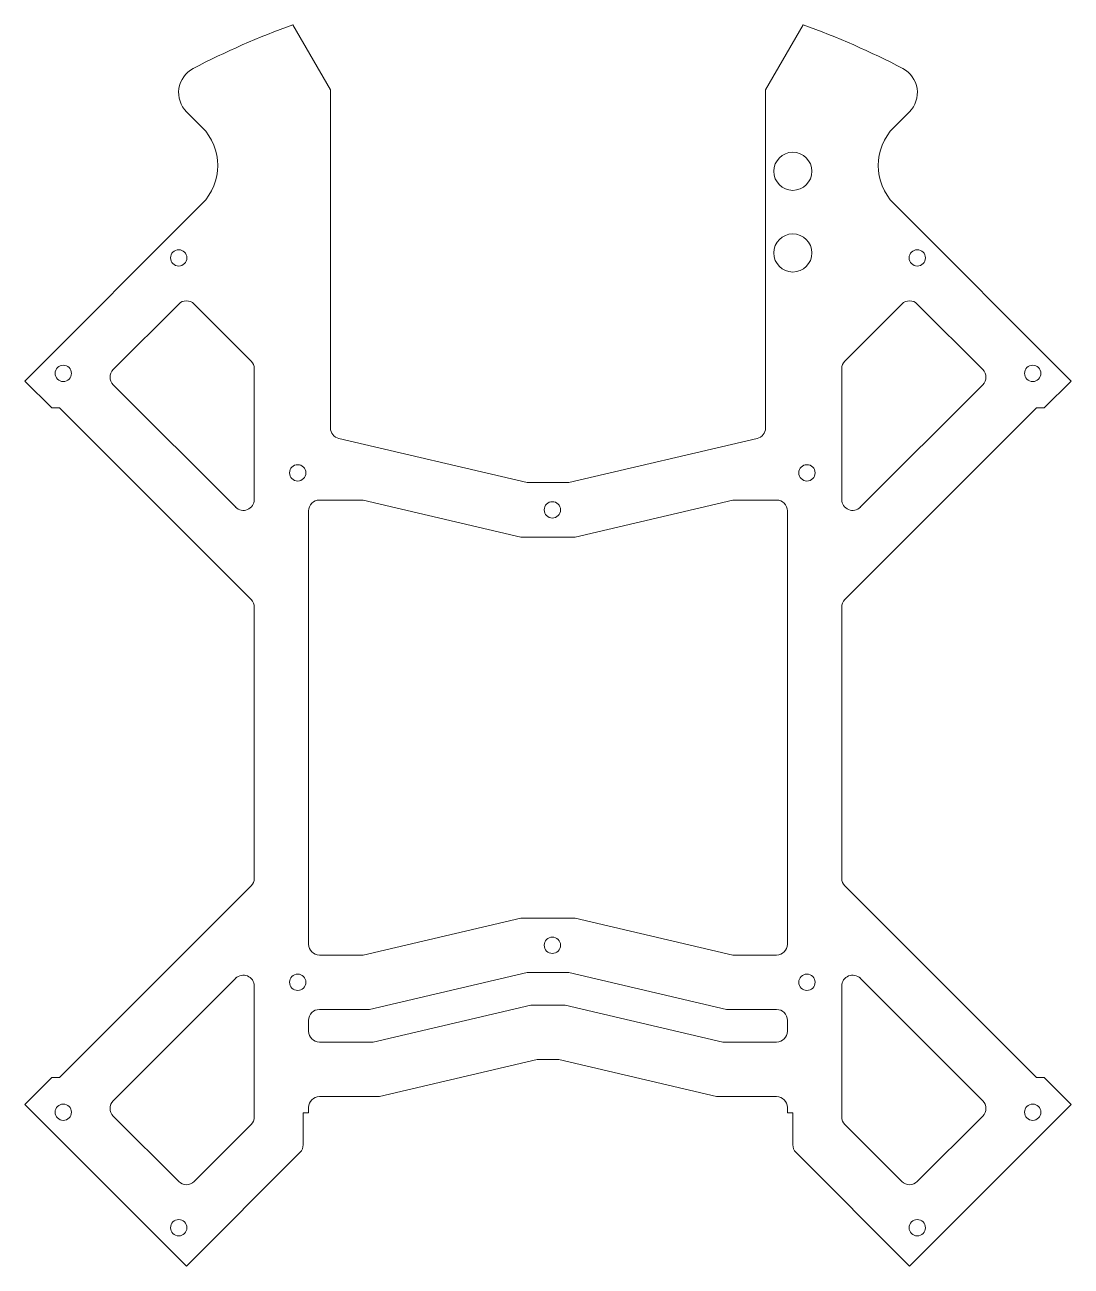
# Model space of a CAD drawing. Header units: millimetres. Extents: x -96 to 96, y -96 to 132.
import ezdxf

# ---------------------------------------------------------------- set-up
doc = ezdxf.new("R2010")
doc.units = ezdxf.units.MM

msp = doc.modelspace()

# ---------------------------------------------------------------- linework, layer by layer
at = {"color": 7, "linetype": 'Continuous', "lineweight": 15}
for p, q in [((-46.88, 131.92), (-40, 120)), ((40, 120), (46.88, 131.92)), ((-40, 120), (-40, 57.86)), ((40, 57.86), (40, 120)), ((-66.42, 115.92), (-63.6, 113.1)), ((66.42, 115.92), (63.6, 113.1)), ((-63.6, 99.03), (-96.17, 66.47)), ((63.6, 99.03), (96.17, 66.47)), ((-79.9, 68.59), (-67.88, 80.61)), ((-65.05, 80.61), (-54.59, 70.14)), ((65.05, 80.61), (54.59, 70.14)), ((79.9, 68.59), (67.88, 80.61)), ((-54, 68.73), (-54, 44.69)), ((54, 68.73), (54, 44.69)), ((-91.22, 61.52), (-96.17, 66.47)), ((91.22, 61.52), (96.17, 66.47)), ((-57.41, 43.27), (-79.9, 65.76)), ((57.41, 43.27), (79.9, 65.76)), ((-91.22, 61.52), (-89.8, 61.52)), ((-54.59, 26.3), (-89.8, 61.52)), ((54.59, 26.3), (89.8, 61.52)), ((89.8, 61.52), (91.22, 61.52)), ((-38.46, 55.92), (-3.84, 47.8)), ((3.84, 47.8), (38.46, 55.92)), ((-3.84, 47.8), (3.84, 47.8)), ((-34, 44.6), (-42, 44.6)), ((-5, 37.8), (-34, 44.6)), ((34, 44.6), (5, 37.8)), ((42, 44.6), (34, 44.6)), ((-44, 42.6), (-44, -37)), ((44, -37), (44, 42.6)), ((5, 37.8), (-5, 37.8)), ((-54, -24.89), (-54, 24.89)), ((54, -24.89), (54, 24.89)), ((-89.8, -61.52), (-54.59, -26.3)), ((89.8, -61.52), (54.59, -26.3)), ((-34, -39), (-5, -32.2)), ((-5, -32.2), (5, -32.2)), ((5, -32.2), (34, -39)), ((-42, -39), (-34, -39)), ((34, -39), (42, -39)), ((-57.41, -43.27), (-79.9, -65.76)), ((-3.84, -42.2), (-32.84, -49)), ((3.84, -42.2), (-3.84, -42.2)), ((32.84, -49), (3.84, -42.2)), ((57.41, -43.27), (79.9, -65.76)), ((-54, -68.73), (-54, -44.69)), ((54, -68.73), (54, -44.69)), ((-32.84, -49), (-42, -49)), ((-32.15, -55), (-3.15, -48.2)), ((-3.15, -48.2), (3.15, -48.2)), ((3.15, -48.2), (32.15, -55)), ((42, -49), (32.84, -49)), ((-44, -51), (-44, -53)), ((44, -53), (44, -51)), ((-42, -55), (-32.15, -55)), ((32.15, -55), (42, -55)), ((-1.99, -58.2), (-30.99, -65)), ((1.99, -58.2), (-1.99, -58.2)), ((30.99, -65), (1.99, -58.2)), ((-96.17, -66.47), (-91.22, -61.52)), ((-89.8, -61.52), (-91.22, -61.52)), ((91.22, -61.52), (89.8, -61.52)), ((96.17, -66.47), (91.22, -61.52)), ((-30.99, -65), (-42, -65)), ((42, -65), (30.99, -65)), ((-66.47, -96.17), (-96.17, -66.47)), ((-44, -68), (-45, -68)), ((-45, -68), (-45, -73.87)), ((-44, -67), (-44, -68)), ((44, -68), (44, -67)), ((45, -68), (44, -68)), ((45, -73.87), (45, -68)), ((66.47, -96.17), (96.17, -66.47)), ((-79.9, -68.59), (-67.88, -80.61)), ((-65.05, -80.61), (-54.59, -70.14)), ((65.05, -80.61), (54.59, -70.14)), ((79.9, -68.59), (67.88, -80.61)), ((-66.47, -96.17), (-45.59, -75.28)), ((45.59, -75.28), (66.47, -96.17))]:
    msp.add_line(p, q, dxfattribs=at)
for centre, radius in [((45, 105), 3.5), ((45, 90), 3.5), ((-67.88, 89.1), 1.5), ((67.88, 89.1), 1.5), ((-89.1, 67.88), 1.5), ((89.1, 67.88), 1.5), ((-46, 49.6), 1.5), ((47.6, 49.6), 1.5), ((0.8, 42.8), 1.5), ((0.8, -37.2), 1.5), ((-46, -44), 1.5), ((47.6, -44), 1.5), ((-89.1, -67.88), 1.5), ((89.1, -67.88), 1.5), ((-67.88, -89.1), 1.5), ((67.88, -89.1), 1.5)]:
    msp.add_circle(centre, radius, dxfattribs=at)
for centre, radius, start, end in [((0, 0), 140, 109.5641, 117.7647), ((0, 0), 140, 62.2353, 70.4359), ((-62.89, 119.46), 5, 117.7647, 225), ((62.89, 119.46), 5, 315, 62.2353), ((-70.64, 106.07), 9.95, 315, 45), ((70.64, 106.07), 9.95, 135, 225), ((-66.47, 79.2), 2, 45, 135), ((66.47, 79.2), 2, 45, 135), ((-78.49, 67.18), 2, 135, 225), ((-56, 68.73), 2, 0, 45), ((56, 68.73), 2, 135, 180), ((78.49, 67.18), 2, 315, 45), ((-38, 57.86), 2, 180, 256.8035), ((38, 57.86), 2, 283.1965, 0), ((-56, 44.69), 2, 225, 0), ((-42, 42.6), 2, 90, 180), ((42, 42.6), 2, 0, 90), ((56, 44.69), 2, 180, 315), ((-56, 24.89), 2, 0, 45), ((56, 24.89), 2, 135, 180), ((-56, -24.89), 2, 315, 0), ((56, -24.89), 2, 180, 225), ((-42, -37), 2, 180, 270), ((42, -37), 2, 270, 0), ((-56, -44.69), 2, 0, 135), ((56, -44.69), 2, 45, 180), ((-42, -51), 2, 90, 180), ((42, -51), 2, 0, 90), ((-42, -53), 2, 180, 270), ((42, -53), 2, 270, 0), ((-78.49, -67.18), 2, 135, 225), ((-42, -67), 2, 90, 180), ((42, -67), 2, 0, 90), ((78.49, -67.18), 2, 315, 45), ((-56, -68.73), 2, 315, 0), ((56, -68.73), 2, 180, 225), ((-47, -73.87), 2, 315, 0), ((47, -73.87), 2, 180, 225), ((-66.47, -79.2), 2, 225, 315), ((66.47, -79.2), 2, 225, 315)]:
    msp.add_arc(centre, radius, start, end, dxfattribs=at)

doc.saveas('drawing.dxf')
